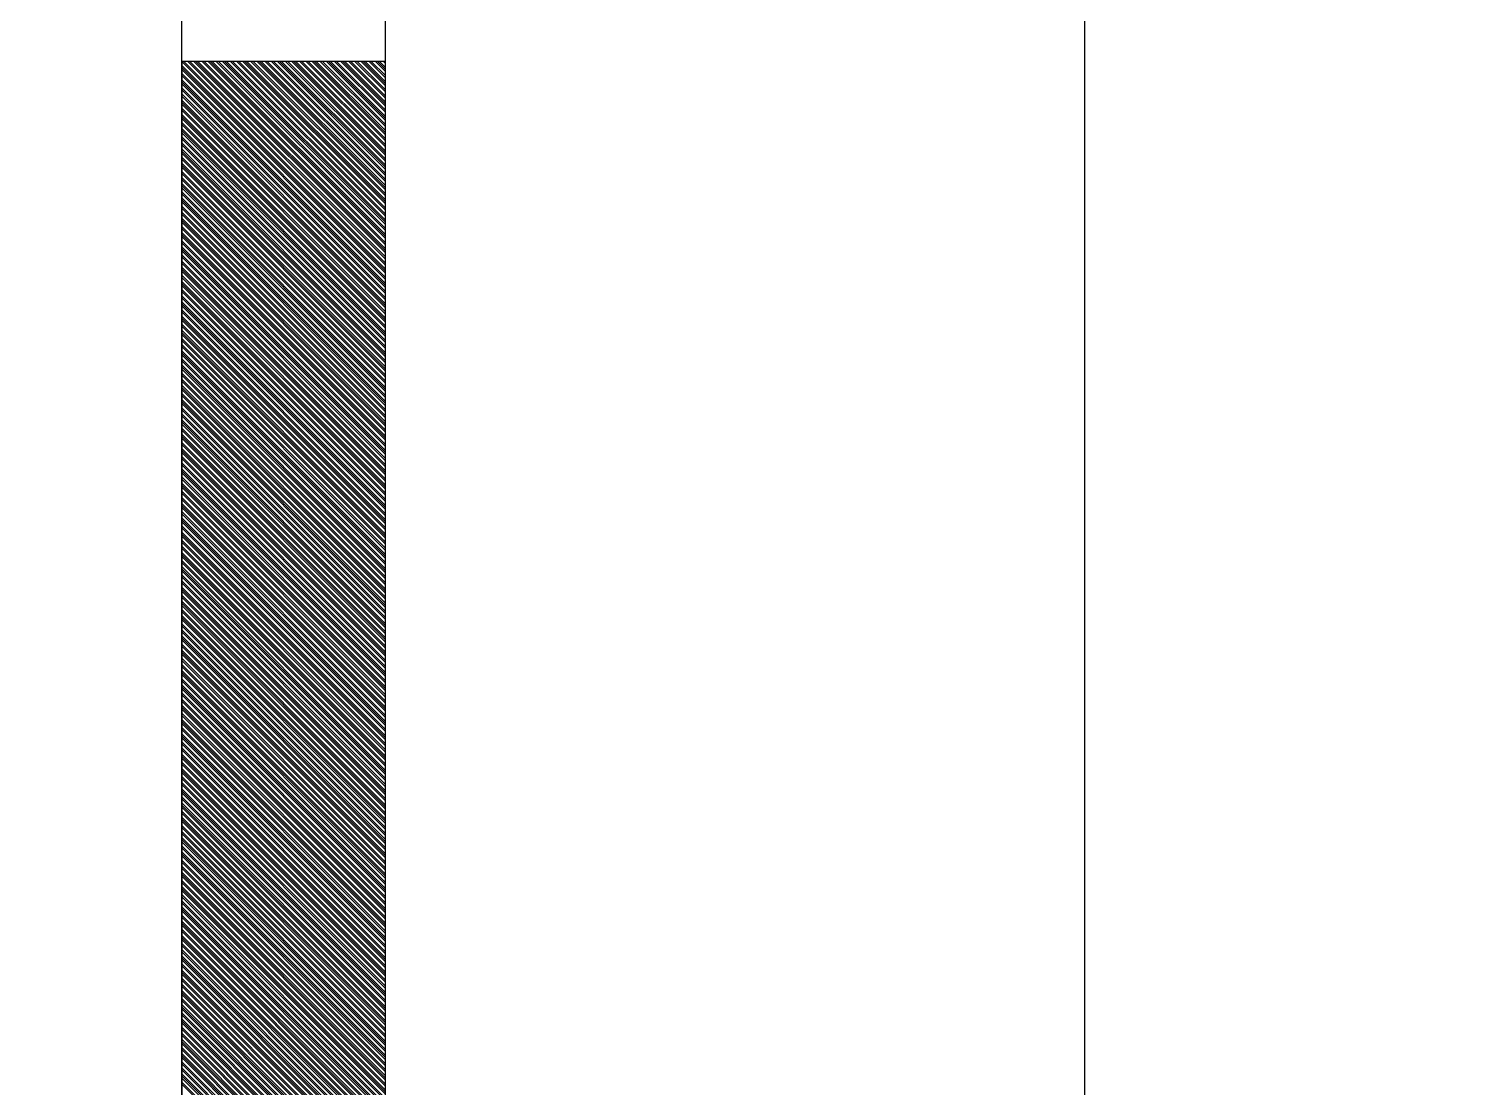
# Model space of a CAD drawing. Extents: x 747954 to 748544, y 4317181 to 4318208.
# Drawn here: x 748192.92 to 748199.99, y 4318135.97 to 4318141.17 of the extents above; entities that cross this region are included whole.
import ezdxf

# ---------------------------------------------------------------- set-up
doc = ezdxf.new("R2010")
doc.units = 0
doc.layers.get('0').update_dxf_attribs({"linetype": 'CONTINUOUS'})

msp = doc.modelspace()

# ---------------------------------------------------------------- linework, layer by layer
at = {"color": 0, "linetype": 'CONTINUOUS'}
for p, q in [((748193.67, 4318081.01), (748193.67, 4318181.01)), ((748193.67, 4318081.01), (748193.67, 4318181.01)), ((748194.67, 4318081.01), (748194.67, 4318181.01)), ((748194.67, 4318081.01), (748194.67, 4318181.01)), ((748194.67, 4318140.01), (748193.67, 4318141.01)), ((748194.67, 4318140.01), (748193.67, 4318141.01)), ((748194.67, 4318139.99), (748193.67, 4318140.99)), ((748194.67, 4318139.99), (748193.67, 4318140.99)), ((748194.67, 4318140.02), (748193.68, 4318141.01)), ((748194.67, 4318140.02), (748193.68, 4318141.01)), ((748194.67, 4318140.04), (748193.7, 4318141.01)), ((748194.67, 4318140.04), (748193.7, 4318141.01)), ((748194.67, 4318140.05), (748193.71, 4318141.01)), ((748194.67, 4318140.05), (748193.71, 4318141.01)), ((748194.67, 4318140.07), (748193.73, 4318141.01)), ((748194.67, 4318140.07), (748193.73, 4318141.01)), ((748194.67, 4318140.08), (748193.74, 4318141.01)), ((748194.67, 4318140.08), (748193.74, 4318141.01)), ((748194.67, 4318140.09), (748193.75, 4318141.01)), ((748194.67, 4318140.09), (748193.75, 4318141.01)), ((748194.67, 4318140.11), (748193.77, 4318141.01)), ((748194.67, 4318140.11), (748193.77, 4318141.01)), ((748194.67, 4318140.12), (748193.78, 4318141.01)), ((748194.67, 4318140.12), (748193.78, 4318141.01)), ((748194.67, 4318140.14), (748193.8, 4318141.01)), ((748194.67, 4318140.14), (748193.8, 4318141.01)), ((748194.67, 4318140.15), (748193.81, 4318141.01)), ((748194.67, 4318140.15), (748193.81, 4318141.01)), ((748194.67, 4318140.16), (748193.82, 4318141.01)), ((748194.67, 4318140.16), (748193.82, 4318141.01)), ((748194.67, 4318140.18), (748193.84, 4318141.01)), ((748194.67, 4318140.18), (748193.84, 4318141.01)), ((748194.67, 4318140.19), (748193.85, 4318141.01)), ((748194.67, 4318140.19), (748193.85, 4318141.01)), ((748194.67, 4318140.21), (748193.87, 4318141.01)), ((748194.67, 4318140.21), (748193.87, 4318141.01)), ((748194.67, 4318140.22), (748193.88, 4318141.01)), ((748194.67, 4318140.22), (748193.88, 4318141.01)), ((748194.67, 4318140.23), (748193.89, 4318141.01)), ((748194.67, 4318140.23), (748193.89, 4318141.01)), ((748194.67, 4318140.25), (748193.91, 4318141.01)), ((748194.67, 4318140.25), (748193.91, 4318141.01)), ((748194.67, 4318140.26), (748193.92, 4318141.01)), ((748194.67, 4318140.26), (748193.92, 4318141.01)), ((748194.67, 4318140.28), (748193.94, 4318141.01)), ((748194.67, 4318140.28), (748193.94, 4318141.01)), ((748194.67, 4318140.29), (748193.95, 4318141.01)), ((748194.67, 4318140.29), (748193.95, 4318141.01)), ((748194.67, 4318140.31), (748193.97, 4318141.01)), ((748194.67, 4318140.31), (748193.97, 4318141.01)), ((748194.67, 4318140.32), (748193.98, 4318141.01)), ((748194.67, 4318140.32), (748193.98, 4318141.01)), ((748194.67, 4318140.33), (748193.99, 4318141.01)), ((748194.67, 4318140.33), (748193.99, 4318141.01)), ((748194.67, 4318140.35), (748194.01, 4318141.01)), ((748194.67, 4318140.35), (748194.01, 4318141.01)), ((748194.67, 4318140.36), (748194.02, 4318141.01)), ((748194.67, 4318140.36), (748194.02, 4318141.01)), ((748194.67, 4318140.38), (748194.04, 4318141.01)), ((748194.67, 4318140.38), (748194.04, 4318141.01)), ((748194.67, 4318140.39), (748194.05, 4318141.01)), ((748194.67, 4318140.39), (748194.05, 4318141.01)), ((748194.67, 4318140.4), (748194.06, 4318141.01)), ((748194.67, 4318140.4), (748194.06, 4318141.01)), ((748194.67, 4318140.42), (748194.08, 4318141.01)), ((748194.67, 4318140.42), (748194.08, 4318141.01)), ((748194.67, 4318140.43), (748194.09, 4318141.01)), ((748194.67, 4318140.43), (748194.09, 4318141.01)), ((748194.67, 4318140.45), (748194.11, 4318141.01)), ((748194.67, 4318140.45), (748194.11, 4318141.01)), ((748194.67, 4318140.46), (748194.12, 4318141.01)), ((748194.67, 4318140.46), (748194.12, 4318141.01)), ((748194.67, 4318140.48), (748194.14, 4318141.01)), ((748194.67, 4318140.48), (748194.14, 4318141.01)), ((748194.67, 4318140.49), (748194.15, 4318141.01)), ((748194.67, 4318140.49), (748194.15, 4318141.01)), ((748194.67, 4318140.5), (748194.16, 4318141.01)), ((748194.67, 4318140.5), (748194.16, 4318141.01)), ((748194.67, 4318140.52), (748194.18, 4318141.01)), ((748194.67, 4318140.52), (748194.18, 4318141.01)), ((748194.67, 4318140.53), (748194.19, 4318141.01)), ((748194.67, 4318140.53), (748194.19, 4318141.01)), ((748194.67, 4318140.55), (748194.21, 4318141.01)), ((748194.67, 4318140.55), (748194.21, 4318141.01)), ((748194.67, 4318140.56), (748194.22, 4318141.01)), ((748194.67, 4318140.56), (748194.22, 4318141.01)), ((748194.67, 4318140.57), (748194.23, 4318141.01)), ((748194.67, 4318140.57), (748194.23, 4318141.01)), ((748194.67, 4318140.59), (748194.25, 4318141.01)), ((748194.67, 4318140.59), (748194.25, 4318141.01)), ((748194.67, 4318140.6), (748194.26, 4318141.01)), ((748194.67, 4318140.6), (748194.26, 4318141.01)), ((748194.67, 4318140.62), (748194.28, 4318141.01)), ((748194.67, 4318140.62), (748194.28, 4318141.01)), ((748194.67, 4318140.63), (748194.29, 4318141.01)), ((748194.67, 4318140.63), (748194.29, 4318141.01)), ((748194.67, 4318140.65), (748194.31, 4318141.01)), ((748194.67, 4318140.65), (748194.31, 4318141.01)), ((748194.67, 4318140.66), (748194.32, 4318141.01)), ((748194.67, 4318140.66), (748194.32, 4318141.01)), ((748194.67, 4318140.67), (748194.33, 4318141.01)), ((748194.67, 4318140.67), (748194.33, 4318141.01)), ((748194.67, 4318140.69), (748194.35, 4318141.01)), ((748194.67, 4318140.69), (748194.35, 4318141.01)), ((748194.67, 4318140.7), (748194.36, 4318141.01)), ((748194.67, 4318140.7), (748194.36, 4318141.01)), ((748194.67, 4318140.72), (748194.38, 4318141.01)), ((748194.67, 4318140.72), (748194.38, 4318141.01)), ((748194.67, 4318140.73), (748194.39, 4318141.01)), ((748194.67, 4318140.73), (748194.39, 4318141.01)), ((748194.67, 4318140.74), (748194.4, 4318141.01)), ((748194.67, 4318140.74), (748194.4, 4318141.01)), ((748194.67, 4318140.76), (748194.42, 4318141.01)), ((748194.67, 4318140.76), (748194.42, 4318141.01)), ((748194.67, 4318140.77), (748194.43, 4318141.01)), ((748194.67, 4318140.77), (748194.43, 4318141.01)), ((748194.67, 4318140.79), (748194.45, 4318141.01)), ((748194.67, 4318140.79), (748194.45, 4318141.01)), ((748194.67, 4318140.8), (748194.46, 4318141.01)), ((748194.67, 4318140.8), (748194.46, 4318141.01)), ((748194.67, 4318140.81), (748194.47, 4318141.01)), ((748194.67, 4318140.81), (748194.47, 4318141.01)), ((748194.67, 4318140.83), (748194.49, 4318141.01)), ((748194.67, 4318140.83), (748194.49, 4318141.01)), ((748194.67, 4318140.84), (748194.5, 4318141.01)), ((748194.67, 4318140.84), (748194.5, 4318141.01)), ((748194.67, 4318140.86), (748194.52, 4318141.01)), ((748194.67, 4318140.86), (748194.52, 4318141.01)), ((748194.67, 4318140.87), (748194.53, 4318141.01)), ((748194.67, 4318140.87), (748194.53, 4318141.01)), ((748194.67, 4318140.89), (748194.55, 4318141.01)), ((748194.67, 4318140.89), (748194.55, 4318141.01)), ((748194.67, 4318140.9), (748194.56, 4318141.01)), ((748194.67, 4318140.9), (748194.56, 4318141.01)), ((748194.67, 4318140.91), (748194.57, 4318141.01)), ((748194.67, 4318140.91), (748194.57, 4318141.01)), ((748194.67, 4318140.93), (748194.59, 4318141.01)), ((748194.67, 4318140.93), (748194.59, 4318141.01)), ((748194.67, 4318140.94), (748194.6, 4318141.01)), ((748194.67, 4318140.94), (748194.6, 4318141.01)), ((748194.67, 4318140.96), (748194.62, 4318141.01)), ((748194.67, 4318140.96), (748194.62, 4318141.01)), ((748194.67, 4318140.97), (748194.63, 4318141.01)), ((748194.67, 4318140.97), (748194.63, 4318141.01)), ((748194.67, 4318140.98), (748194.64, 4318141.01)), ((748194.67, 4318140.98), (748194.64, 4318141.01)), ((748194.67, 4318141), (748194.66, 4318141.01)), ((748194.67, 4318141), (748194.66, 4318141.01)), ((748194.67, 4318139.98), (748193.67, 4318140.98)), ((748194.67, 4318139.98), (748193.67, 4318140.98)), ((748194.67, 4318139.97), (748193.67, 4318140.97)), ((748194.67, 4318139.97), (748193.67, 4318140.97)), ((748194.67, 4318139.95), (748193.67, 4318140.95)), ((748194.67, 4318139.95), (748193.67, 4318140.95)), ((748194.67, 4318139.94), (748193.67, 4318140.94)), ((748194.67, 4318139.94), (748193.67, 4318140.94)), ((748194.67, 4318139.92), (748193.67, 4318140.92)), ((748194.67, 4318139.92), (748193.67, 4318140.92)), ((748194.67, 4318139.91), (748193.67, 4318140.91)), ((748194.67, 4318139.91), (748193.67, 4318140.91)), ((748194.67, 4318139.9), (748193.67, 4318140.9)), ((748194.67, 4318139.9), (748193.67, 4318140.9)), ((748194.67, 4318139.88), (748193.67, 4318140.88)), ((748194.67, 4318139.88), (748193.67, 4318140.88)), ((748194.67, 4318139.87), (748193.67, 4318140.87)), ((748194.67, 4318139.87), (748193.67, 4318140.87)), ((748194.67, 4318139.85), (748193.67, 4318140.85)), ((748194.67, 4318139.85), (748193.67, 4318140.85)), ((748194.67, 4318139.84), (748193.67, 4318140.84)), ((748194.67, 4318139.84), (748193.67, 4318140.84)), ((748194.67, 4318139.82), (748193.67, 4318140.82)), ((748194.67, 4318139.82), (748193.67, 4318140.82)), ((748194.67, 4318139.81), (748193.67, 4318140.81)), ((748194.67, 4318139.81), (748193.67, 4318140.81)), ((748194.67, 4318139.8), (748193.67, 4318140.8)), ((748194.67, 4318139.8), (748193.67, 4318140.8)), ((748194.67, 4318139.78), (748193.67, 4318140.78)), ((748194.67, 4318139.78), (748193.67, 4318140.78)), ((748194.67, 4318139.77), (748193.67, 4318140.77)), ((748194.67, 4318139.77), (748193.67, 4318140.77)), ((748194.67, 4318139.75), (748193.67, 4318140.75)), ((748194.67, 4318139.75), (748193.67, 4318140.75)), ((748194.67, 4318139.74), (748193.67, 4318140.74)), ((748194.67, 4318139.74), (748193.67, 4318140.74)), ((748194.67, 4318139.73), (748193.67, 4318140.73)), ((748194.67, 4318139.73), (748193.67, 4318140.73)), ((748194.67, 4318139.71), (748193.67, 4318140.71)), ((748194.67, 4318139.71), (748193.67, 4318140.71)), ((748194.67, 4318139.7), (748193.67, 4318140.7)), ((748194.67, 4318139.7), (748193.67, 4318140.7)), ((748194.67, 4318139.68), (748193.67, 4318140.68)), ((748194.67, 4318139.68), (748193.67, 4318140.68)), ((748194.67, 4318139.67), (748193.67, 4318140.67)), ((748194.67, 4318139.67), (748193.67, 4318140.67)), ((748194.67, 4318139.66), (748193.67, 4318140.66)), ((748194.67, 4318139.66), (748193.67, 4318140.66)), ((748194.67, 4318139.64), (748193.67, 4318140.64)), ((748194.67, 4318139.64), (748193.67, 4318140.64)), ((748194.67, 4318139.63), (748193.67, 4318140.63)), ((748194.67, 4318139.63), (748193.67, 4318140.63)), ((748194.67, 4318139.61), (748193.67, 4318140.61)), ((748194.67, 4318139.61), (748193.67, 4318140.61)), ((748194.67, 4318139.6), (748193.67, 4318140.6)), ((748194.67, 4318139.6), (748193.67, 4318140.6)), ((748194.67, 4318139.58), (748193.67, 4318140.58)), ((748194.67, 4318139.58), (748193.67, 4318140.58)), ((748194.67, 4318139.57), (748193.67, 4318140.57)), ((748194.67, 4318139.57), (748193.67, 4318140.57)), ((748194.67, 4318139.56), (748193.67, 4318140.56)), ((748194.67, 4318139.56), (748193.67, 4318140.56)), ((748194.67, 4318139.54), (748193.67, 4318140.54)), ((748194.67, 4318139.54), (748193.67, 4318140.54)), ((748194.67, 4318139.53), (748193.67, 4318140.53)), ((748194.67, 4318139.53), (748193.67, 4318140.53)), ((748194.67, 4318139.51), (748193.67, 4318140.51)), ((748194.67, 4318139.51), (748193.67, 4318140.51)), ((748194.67, 4318139.5), (748193.67, 4318140.5)), ((748194.67, 4318139.5), (748193.67, 4318140.5)), ((748194.67, 4318139.49), (748193.67, 4318140.49)), ((748194.67, 4318139.49), (748193.67, 4318140.49)), ((748194.67, 4318139.47), (748193.67, 4318140.47)), ((748194.67, 4318139.47), (748193.67, 4318140.47)), ((748194.67, 4318139.46), (748193.67, 4318140.46)), ((748194.67, 4318139.46), (748193.67, 4318140.46)), ((748194.67, 4318139.44), (748193.67, 4318140.44)), ((748194.67, 4318139.44), (748193.67, 4318140.44)), ((748194.67, 4318139.43), (748193.67, 4318140.43)), ((748194.67, 4318139.43), (748193.67, 4318140.43)), ((748194.67, 4318139.41), (748193.67, 4318140.41)), ((748194.67, 4318139.41), (748193.67, 4318140.41)), ((748194.67, 4318139.4), (748193.67, 4318140.4)), ((748194.67, 4318139.4), (748193.67, 4318140.4)), ((748194.67, 4318139.39), (748193.67, 4318140.39)), ((748194.67, 4318139.39), (748193.67, 4318140.39)), ((748194.67, 4318139.37), (748193.67, 4318140.37)), ((748194.67, 4318139.37), (748193.67, 4318140.37)), ((748194.67, 4318139.36), (748193.67, 4318140.36)), ((748194.67, 4318139.36), (748193.67, 4318140.36)), ((748194.67, 4318139.34), (748193.67, 4318140.34)), ((748194.67, 4318139.34), (748193.67, 4318140.34)), ((748194.67, 4318139.33), (748193.67, 4318140.33)), ((748194.67, 4318139.33), (748193.67, 4318140.33)), ((748194.67, 4318139.32), (748193.67, 4318140.32)), ((748194.67, 4318139.32), (748193.67, 4318140.32)), ((748194.67, 4318139.3), (748193.67, 4318140.3)), ((748194.67, 4318139.3), (748193.67, 4318140.3)), ((748194.67, 4318139.29), (748193.67, 4318140.29)), ((748194.67, 4318139.29), (748193.67, 4318140.29)), ((748194.67, 4318139.27), (748193.67, 4318140.27)), ((748194.67, 4318139.27), (748193.67, 4318140.27)), ((748194.67, 4318139.26), (748193.67, 4318140.26)), ((748194.67, 4318139.26), (748193.67, 4318140.26)), ((748194.67, 4318139.24), (748193.67, 4318140.24)), ((748194.67, 4318139.24), (748193.67, 4318140.24)), ((748194.67, 4318139.23), (748193.67, 4318140.23)), ((748194.67, 4318139.23), (748193.67, 4318140.23)), ((748194.67, 4318139.22), (748193.67, 4318140.22)), ((748194.67, 4318139.22), (748193.67, 4318140.22)), ((748194.67, 4318139.2), (748193.67, 4318140.2)), ((748194.67, 4318139.2), (748193.67, 4318140.2)), ((748194.67, 4318139.19), (748193.67, 4318140.19)), ((748194.67, 4318139.19), (748193.67, 4318140.19)), ((748194.67, 4318139.17), (748193.67, 4318140.17)), ((748194.67, 4318139.17), (748193.67, 4318140.17)), ((748194.67, 4318139.16), (748193.67, 4318140.16)), ((748194.67, 4318139.16), (748193.67, 4318140.16)), ((748194.67, 4318139.15), (748193.67, 4318140.15)), ((748194.67, 4318139.15), (748193.67, 4318140.15)), ((748194.67, 4318139.13), (748193.67, 4318140.13)), ((748194.67, 4318139.13), (748193.67, 4318140.13)), ((748194.67, 4318139.12), (748193.67, 4318140.12)), ((748194.67, 4318139.12), (748193.67, 4318140.12)), ((748194.67, 4318139.1), (748193.67, 4318140.1)), ((748194.67, 4318139.1), (748193.67, 4318140.1)), ((748194.67, 4318139.09), (748193.67, 4318140.09)), ((748194.67, 4318139.09), (748193.67, 4318140.09)), ((748194.67, 4318139.08), (748193.67, 4318140.08)), ((748194.67, 4318139.08), (748193.67, 4318140.08)), ((748194.67, 4318139.06), (748193.67, 4318140.06)), ((748194.67, 4318139.06), (748193.67, 4318140.06)), ((748194.67, 4318139.05), (748193.67, 4318140.05)), ((748194.67, 4318139.05), (748193.67, 4318140.05)), ((748194.67, 4318139.03), (748193.67, 4318140.03)), ((748194.67, 4318139.03), (748193.67, 4318140.03)), ((748194.67, 4318139.02), (748193.67, 4318140.02)), ((748194.67, 4318139.02), (748193.67, 4318140.02)), ((748194.67, 4318139), (748193.67, 4318140)), ((748194.67, 4318139), (748193.67, 4318140)), ((748194.67, 4318138.99), (748193.67, 4318139.99)), ((748194.67, 4318138.99), (748193.67, 4318139.99)), ((748194.67, 4318138.98), (748193.67, 4318139.98)), ((748194.67, 4318138.98), (748193.67, 4318139.98)), ((748194.67, 4318138.96), (748193.67, 4318139.96)), ((748194.67, 4318138.96), (748193.67, 4318139.96)), ((748194.67, 4318138.95), (748193.67, 4318139.95)), ((748194.67, 4318138.95), (748193.67, 4318139.95)), ((748194.67, 4318138.93), (748193.67, 4318139.93)), ((748194.67, 4318138.93), (748193.67, 4318139.93)), ((748194.67, 4318138.92), (748193.67, 4318139.92)), ((748194.67, 4318138.92), (748193.67, 4318139.92)), ((748194.67, 4318138.91), (748193.67, 4318139.91)), ((748194.67, 4318138.91), (748193.67, 4318139.91)), ((748194.67, 4318138.89), (748193.67, 4318139.89)), ((748194.67, 4318138.89), (748193.67, 4318139.89)), ((748194.67, 4318138.88), (748193.67, 4318139.88)), ((748194.67, 4318138.88), (748193.67, 4318139.88)), ((748194.67, 4318138.86), (748193.67, 4318139.86)), ((748194.67, 4318138.86), (748193.67, 4318139.86)), ((748194.67, 4318138.85), (748193.67, 4318139.85)), ((748194.67, 4318138.85), (748193.67, 4318139.85)), ((748194.67, 4318138.83), (748193.67, 4318139.83)), ((748194.67, 4318138.83), (748193.67, 4318139.83)), ((748194.67, 4318138.82), (748193.67, 4318139.82)), ((748194.67, 4318138.82), (748193.67, 4318139.82)), ((748194.67, 4318138.81), (748193.67, 4318139.81)), ((748194.67, 4318138.81), (748193.67, 4318139.81)), ((748194.67, 4318138.79), (748193.67, 4318139.79)), ((748194.67, 4318138.79), (748193.67, 4318139.79)), ((748194.67, 4318138.78), (748193.67, 4318139.78)), ((748194.67, 4318138.78), (748193.67, 4318139.78)), ((748194.67, 4318138.76), (748193.67, 4318139.76)), ((748194.67, 4318138.76), (748193.67, 4318139.76)), ((748194.67, 4318138.75), (748193.67, 4318139.75)), ((748194.67, 4318138.75), (748193.67, 4318139.75)), ((748194.67, 4318138.74), (748193.67, 4318139.74)), ((748194.67, 4318138.74), (748193.67, 4318139.74)), ((748194.67, 4318138.72), (748193.67, 4318139.72)), ((748194.67, 4318138.72), (748193.67, 4318139.72)), ((748194.67, 4318138.71), (748193.67, 4318139.71)), ((748194.67, 4318138.71), (748193.67, 4318139.71)), ((748194.67, 4318138.69), (748193.67, 4318139.69)), ((748194.67, 4318138.69), (748193.67, 4318139.69)), ((748194.67, 4318138.68), (748193.67, 4318139.68)), ((748194.67, 4318138.68), (748193.67, 4318139.68)), ((748194.67, 4318138.67), (748193.67, 4318139.67)), ((748194.67, 4318138.67), (748193.67, 4318139.67)), ((748194.67, 4318138.65), (748193.67, 4318139.65)), ((748194.67, 4318138.65), (748193.67, 4318139.65)), ((748194.67, 4318138.64), (748193.67, 4318139.64)), ((748194.67, 4318138.64), (748193.67, 4318139.64)), ((748194.67, 4318138.62), (748193.67, 4318139.62)), ((748194.67, 4318138.62), (748193.67, 4318139.62)), ((748194.67, 4318138.61), (748193.67, 4318139.61)), ((748194.67, 4318138.61), (748193.67, 4318139.61)), ((748194.67, 4318138.59), (748193.67, 4318139.59)), ((748194.67, 4318138.59), (748193.67, 4318139.59)), ((748194.67, 4318138.58), (748193.67, 4318139.58)), ((748194.67, 4318138.58), (748193.67, 4318139.58)), ((748194.67, 4318138.57), (748193.67, 4318139.57)), ((748194.67, 4318138.57), (748193.67, 4318139.57)), ((748194.67, 4318138.55), (748193.67, 4318139.55)), ((748194.67, 4318138.55), (748193.67, 4318139.55)), ((748194.67, 4318138.54), (748193.67, 4318139.54)), ((748194.67, 4318138.54), (748193.67, 4318139.54)), ((748194.67, 4318138.52), (748193.67, 4318139.52)), ((748194.67, 4318138.52), (748193.67, 4318139.52)), ((748194.67, 4318138.51), (748193.67, 4318139.51)), ((748194.67, 4318138.51), (748193.67, 4318139.51)), ((748194.67, 4318138.5), (748193.67, 4318139.5)), ((748194.67, 4318138.5), (748193.67, 4318139.5)), ((748194.67, 4318138.48), (748193.67, 4318139.48)), ((748194.67, 4318138.48), (748193.67, 4318139.48)), ((748194.67, 4318138.47), (748193.67, 4318139.47)), ((748194.67, 4318138.47), (748193.67, 4318139.47)), ((748194.67, 4318138.45), (748193.67, 4318139.45)), ((748194.67, 4318138.45), (748193.67, 4318139.45)), ((748194.67, 4318138.44), (748193.67, 4318139.44)), ((748194.67, 4318138.44), (748193.67, 4318139.44)), ((748194.67, 4318138.42), (748193.67, 4318139.42)), ((748194.67, 4318138.42), (748193.67, 4318139.42)), ((748194.67, 4318138.41), (748193.67, 4318139.41)), ((748194.67, 4318138.41), (748193.67, 4318139.41)), ((748194.67, 4318138.4), (748193.67, 4318139.4)), ((748194.67, 4318138.4), (748193.67, 4318139.4)), ((748194.67, 4318138.38), (748193.67, 4318139.38)), ((748194.67, 4318138.38), (748193.67, 4318139.38)), ((748194.67, 4318138.37), (748193.67, 4318139.37)), ((748194.67, 4318138.37), (748193.67, 4318139.37)), ((748194.67, 4318138.35), (748193.67, 4318139.35)), ((748194.67, 4318138.35), (748193.67, 4318139.35)), ((748194.67, 4318138.34), (748193.67, 4318139.34)), ((748194.67, 4318138.34), (748193.67, 4318139.34)), ((748194.67, 4318138.33), (748193.67, 4318139.33)), ((748194.67, 4318138.33), (748193.67, 4318139.33)), ((748194.67, 4318138.31), (748193.67, 4318139.31)), ((748194.67, 4318138.31), (748193.67, 4318139.31)), ((748194.67, 4318138.3), (748193.67, 4318139.3)), ((748194.67, 4318138.3), (748193.67, 4318139.3)), ((748194.67, 4318138.28), (748193.67, 4318139.28)), ((748194.67, 4318138.28), (748193.67, 4318139.28)), ((748194.67, 4318138.27), (748193.67, 4318139.27)), ((748194.67, 4318138.27), (748193.67, 4318139.27)), ((748194.67, 4318138.25), (748193.67, 4318139.25)), ((748194.67, 4318138.25), (748193.67, 4318139.25)), ((748194.67, 4318138.24), (748193.67, 4318139.24)), ((748194.67, 4318138.24), (748193.67, 4318139.24)), ((748194.67, 4318138.23), (748193.67, 4318139.23)), ((748194.67, 4318138.23), (748193.67, 4318139.23)), ((748194.67, 4318138.21), (748193.67, 4318139.21)), ((748194.67, 4318138.21), (748193.67, 4318139.21)), ((748194.67, 4318138.2), (748193.67, 4318139.2)), ((748194.67, 4318138.2), (748193.67, 4318139.2)), ((748194.67, 4318138.18), (748193.67, 4318139.18)), ((748194.67, 4318138.18), (748193.67, 4318139.18)), ((748194.67, 4318138.17), (748193.67, 4318139.17)), ((748194.67, 4318138.17), (748193.67, 4318139.17)), ((748194.67, 4318138.16), (748193.67, 4318139.16)), ((748194.67, 4318138.16), (748193.67, 4318139.16)), ((748194.67, 4318138.14), (748193.67, 4318139.14)), ((748194.67, 4318138.14), (748193.67, 4318139.14)), ((748194.67, 4318138.13), (748193.67, 4318139.13)), ((748194.67, 4318138.13), (748193.67, 4318139.13)), ((748194.67, 4318138.11), (748193.67, 4318139.11)), ((748194.67, 4318138.11), (748193.67, 4318139.11)), ((748194.67, 4318138.1), (748193.67, 4318139.1)), ((748194.67, 4318138.1), (748193.67, 4318139.1)), ((748194.67, 4318138.09), (748193.67, 4318139.09)), ((748194.67, 4318138.09), (748193.67, 4318139.09)), ((748194.67, 4318138.07), (748193.67, 4318139.07)), ((748194.67, 4318138.07), (748193.67, 4318139.07)), ((748194.67, 4318138.06), (748193.67, 4318139.06)), ((748194.67, 4318138.06), (748193.67, 4318139.06)), ((748194.67, 4318138.04), (748193.67, 4318139.04)), ((748194.67, 4318138.04), (748193.67, 4318139.04)), ((748194.67, 4318138.03), (748193.67, 4318139.03)), ((748194.67, 4318138.03), (748193.67, 4318139.03)), ((748194.67, 4318138.01), (748193.67, 4318139.01)), ((748194.67, 4318138.01), (748193.67, 4318139.01)), ((748194.67, 4318138), (748193.67, 4318139)), ((748194.67, 4318138), (748193.67, 4318139)), ((748194.67, 4318137.99), (748193.67, 4318138.99)), ((748194.67, 4318137.99), (748193.67, 4318138.99)), ((748194.67, 4318137.97), (748193.67, 4318138.97)), ((748194.67, 4318137.97), (748193.67, 4318138.97)), ((748194.67, 4318137.96), (748193.67, 4318138.96)), ((748194.67, 4318137.96), (748193.67, 4318138.96)), ((748194.67, 4318137.94), (748193.67, 4318138.94)), ((748194.67, 4318137.94), (748193.67, 4318138.94)), ((748194.67, 4318137.93), (748193.67, 4318138.93)), ((748194.67, 4318137.93), (748193.67, 4318138.93)), ((748194.67, 4318137.92), (748193.67, 4318138.92)), ((748194.67, 4318137.92), (748193.67, 4318138.92)), ((748194.67, 4318137.9), (748193.67, 4318138.9)), ((748194.67, 4318137.9), (748193.67, 4318138.9)), ((748194.67, 4318137.89), (748193.67, 4318138.89)), ((748194.67, 4318137.89), (748193.67, 4318138.89)), ((748194.67, 4318137.87), (748193.67, 4318138.87)), ((748194.67, 4318137.87), (748193.67, 4318138.87)), ((748194.67, 4318137.86), (748193.67, 4318138.86)), ((748194.67, 4318137.86), (748193.67, 4318138.86)), ((748194.67, 4318137.84), (748193.67, 4318138.84)), ((748194.67, 4318137.84), (748193.67, 4318138.84)), ((748194.67, 4318137.83), (748193.67, 4318138.83)), ((748194.67, 4318137.83), (748193.67, 4318138.83)), ((748194.67, 4318137.82), (748193.67, 4318138.82)), ((748194.67, 4318137.82), (748193.67, 4318138.82)), ((748194.67, 4318137.8), (748193.67, 4318138.8)), ((748194.67, 4318137.8), (748193.67, 4318138.8)), ((748194.67, 4318137.79), (748193.67, 4318138.79)), ((748194.67, 4318137.79), (748193.67, 4318138.79)), ((748194.67, 4318137.77), (748193.67, 4318138.77)), ((748194.67, 4318137.77), (748193.67, 4318138.77)), ((748194.67, 4318137.76), (748193.67, 4318138.76)), ((748194.67, 4318137.76), (748193.67, 4318138.76)), ((748194.67, 4318137.75), (748193.67, 4318138.75)), ((748194.67, 4318137.75), (748193.67, 4318138.75)), ((748194.67, 4318137.73), (748193.67, 4318138.73)), ((748194.67, 4318137.73), (748193.67, 4318138.73)), ((748194.67, 4318137.72), (748193.67, 4318138.72)), ((748194.67, 4318137.72), (748193.67, 4318138.72)), ((748194.67, 4318137.7), (748193.67, 4318138.7)), ((748194.67, 4318137.7), (748193.67, 4318138.7)), ((748194.67, 4318137.69), (748193.67, 4318138.69)), ((748194.67, 4318137.69), (748193.67, 4318138.69)), ((748194.67, 4318137.68), (748193.67, 4318138.68)), ((748194.67, 4318137.68), (748193.67, 4318138.68)), ((748194.67, 4318137.66), (748193.67, 4318138.66)), ((748194.67, 4318137.66), (748193.67, 4318138.66)), ((748194.67, 4318137.65), (748193.67, 4318138.65)), ((748194.67, 4318137.65), (748193.67, 4318138.65)), ((748194.67, 4318137.63), (748193.67, 4318138.63)), ((748194.67, 4318137.63), (748193.67, 4318138.63)), ((748194.67, 4318137.62), (748193.67, 4318138.62)), ((748194.67, 4318137.62), (748193.67, 4318138.62)), ((748194.67, 4318137.6), (748193.67, 4318138.6)), ((748194.67, 4318137.6), (748193.67, 4318138.6)), ((748194.67, 4318137.59), (748193.67, 4318138.59)), ((748194.67, 4318137.59), (748193.67, 4318138.59)), ((748194.67, 4318137.58), (748193.67, 4318138.58)), ((748194.67, 4318137.58), (748193.67, 4318138.58)), ((748194.67, 4318137.56), (748193.67, 4318138.56)), ((748194.67, 4318137.56), (748193.67, 4318138.56)), ((748194.67, 4318137.55), (748193.67, 4318138.55)), ((748194.67, 4318137.55), (748193.67, 4318138.55)), ((748194.67, 4318137.53), (748193.67, 4318138.53)), ((748194.67, 4318137.53), (748193.67, 4318138.53)), ((748194.67, 4318137.52), (748193.67, 4318138.52)), ((748194.67, 4318137.52), (748193.67, 4318138.52)), ((748194.67, 4318137.51), (748193.67, 4318138.51)), ((748194.67, 4318137.51), (748193.67, 4318138.51)), ((748194.67, 4318137.49), (748193.67, 4318138.49)), ((748194.67, 4318137.49), (748193.67, 4318138.49)), ((748194.67, 4318137.48), (748193.67, 4318138.48)), ((748194.67, 4318137.48), (748193.67, 4318138.48)), ((748194.67, 4318137.46), (748193.67, 4318138.46)), ((748194.67, 4318137.46), (748193.67, 4318138.46)), ((748194.67, 4318137.45), (748193.67, 4318138.45)), ((748194.67, 4318137.45), (748193.67, 4318138.45)), ((748194.67, 4318137.43), (748193.67, 4318138.43)), ((748194.67, 4318137.43), (748193.67, 4318138.43)), ((748194.67, 4318137.42), (748193.67, 4318138.42)), ((748194.67, 4318137.42), (748193.67, 4318138.42)), ((748194.67, 4318137.41), (748193.67, 4318138.41)), ((748194.67, 4318137.41), (748193.67, 4318138.41)), ((748194.67, 4318137.39), (748193.67, 4318138.39)), ((748194.67, 4318137.39), (748193.67, 4318138.39)), ((748194.67, 4318137.38), (748193.67, 4318138.38)), ((748194.67, 4318137.38), (748193.67, 4318138.38)), ((748194.67, 4318137.36), (748193.67, 4318138.36)), ((748194.67, 4318137.36), (748193.67, 4318138.36)), ((748194.67, 4318137.35), (748193.67, 4318138.35)), ((748194.67, 4318137.35), (748193.67, 4318138.35)), ((748194.67, 4318137.34), (748193.67, 4318138.34)), ((748194.67, 4318137.34), (748193.67, 4318138.34)), ((748194.67, 4318137.32), (748193.67, 4318138.32)), ((748194.67, 4318137.32), (748193.67, 4318138.32)), ((748194.67, 4318137.31), (748193.67, 4318138.31)), ((748194.67, 4318137.31), (748193.67, 4318138.31)), ((748194.67, 4318137.29), (748193.67, 4318138.29)), ((748194.67, 4318137.29), (748193.67, 4318138.29)), ((748194.67, 4318137.28), (748193.67, 4318138.28)), ((748194.67, 4318137.28), (748193.67, 4318138.28)), ((748194.67, 4318137.27), (748193.67, 4318138.27)), ((748194.67, 4318137.27), (748193.67, 4318138.27)), ((748194.67, 4318137.25), (748193.67, 4318138.25)), ((748194.67, 4318137.25), (748193.67, 4318138.25)), ((748194.67, 4318137.24), (748193.67, 4318138.24)), ((748194.67, 4318137.24), (748193.67, 4318138.24)), ((748194.67, 4318137.22), (748193.67, 4318138.22)), ((748194.67, 4318137.22), (748193.67, 4318138.22)), ((748194.67, 4318137.21), (748193.67, 4318138.21)), ((748194.67, 4318137.21), (748193.67, 4318138.21)), ((748194.67, 4318137.19), (748193.67, 4318138.19)), ((748194.67, 4318137.19), (748193.67, 4318138.19)), ((748194.67, 4318137.18), (748193.67, 4318138.18)), ((748194.67, 4318137.18), (748193.67, 4318138.18)), ((748194.67, 4318137.17), (748193.67, 4318138.17)), ((748194.67, 4318137.17), (748193.67, 4318138.17)), ((748194.67, 4318137.15), (748193.67, 4318138.15)), ((748194.67, 4318137.15), (748193.67, 4318138.15)), ((748194.67, 4318137.14), (748193.67, 4318138.14)), ((748194.67, 4318137.14), (748193.67, 4318138.14)), ((748194.67, 4318137.12), (748193.67, 4318138.12)), ((748194.67, 4318137.12), (748193.67, 4318138.12)), ((748194.67, 4318137.11), (748193.67, 4318138.11)), ((748194.67, 4318137.11), (748193.67, 4318138.11)), ((748194.67, 4318137.1), (748193.67, 4318138.1)), ((748194.67, 4318137.1), (748193.67, 4318138.1)), ((748194.67, 4318137.08), (748193.67, 4318138.08)), ((748194.67, 4318137.08), (748193.67, 4318138.08)), ((748194.67, 4318137.07), (748193.67, 4318138.07)), ((748194.67, 4318137.07), (748193.67, 4318138.07)), ((748194.67, 4318137.05), (748193.67, 4318138.05)), ((748194.67, 4318137.05), (748193.67, 4318138.05)), ((748194.67, 4318137.04), (748193.67, 4318138.04)), ((748194.67, 4318137.04), (748193.67, 4318138.04)), ((748194.67, 4318137.02), (748193.67, 4318138.02)), ((748194.67, 4318137.02), (748193.67, 4318138.02)), ((748194.67, 4318137.01), (748193.67, 4318138.01)), ((748194.67, 4318137.01), (748193.67, 4318138.01)), ((748194.67, 4318137), (748193.67, 4318138)), ((748194.67, 4318137), (748193.67, 4318138)), ((748194.67, 4318136.98), (748193.67, 4318137.98)), ((748194.67, 4318136.98), (748193.67, 4318137.98)), ((748194.67, 4318136.97), (748193.67, 4318137.97)), ((748194.67, 4318136.97), (748193.67, 4318137.97)), ((748194.67, 4318136.95), (748193.67, 4318137.95)), ((748194.67, 4318136.95), (748193.67, 4318137.95)), ((748194.67, 4318136.94), (748193.67, 4318137.94)), ((748194.67, 4318136.94), (748193.67, 4318137.94)), ((748194.67, 4318136.93), (748193.67, 4318137.93)), ((748194.67, 4318136.93), (748193.67, 4318137.93)), ((748194.67, 4318136.91), (748193.67, 4318137.91)), ((748194.67, 4318136.91), (748193.67, 4318137.91)), ((748194.67, 4318136.9), (748193.67, 4318137.9)), ((748194.67, 4318136.9), (748193.67, 4318137.9)), ((748194.67, 4318136.88), (748193.67, 4318137.88)), ((748194.67, 4318136.88), (748193.67, 4318137.88)), ((748194.67, 4318136.87), (748193.67, 4318137.87)), ((748194.67, 4318136.87), (748193.67, 4318137.87)), ((748194.67, 4318136.85), (748193.67, 4318137.85)), ((748194.67, 4318136.85), (748193.67, 4318137.85)), ((748194.67, 4318136.84), (748193.67, 4318137.84)), ((748194.67, 4318136.84), (748193.67, 4318137.84)), ((748194.67, 4318136.83), (748193.67, 4318137.83)), ((748194.67, 4318136.83), (748193.67, 4318137.83)), ((748194.67, 4318136.81), (748193.67, 4318137.81)), ((748194.67, 4318136.81), (748193.67, 4318137.81)), ((748194.67, 4318136.8), (748193.67, 4318137.8)), ((748194.67, 4318136.8), (748193.67, 4318137.8)), ((748194.67, 4318136.78), (748193.67, 4318137.78)), ((748194.67, 4318136.78), (748193.67, 4318137.78)), ((748194.67, 4318136.77), (748193.67, 4318137.77)), ((748194.67, 4318136.77), (748193.67, 4318137.77)), ((748194.67, 4318136.76), (748193.67, 4318137.76)), ((748194.67, 4318136.76), (748193.67, 4318137.76)), ((748194.67, 4318136.74), (748193.67, 4318137.74)), ((748194.67, 4318136.74), (748193.67, 4318137.74)), ((748194.67, 4318136.73), (748193.67, 4318137.73)), ((748194.67, 4318136.73), (748193.67, 4318137.73)), ((748194.67, 4318136.71), (748193.67, 4318137.71)), ((748194.67, 4318136.71), (748193.67, 4318137.71)), ((748194.67, 4318136.7), (748193.67, 4318137.7)), ((748194.67, 4318136.7), (748193.67, 4318137.7)), ((748194.67, 4318136.69), (748193.67, 4318137.69)), ((748194.67, 4318136.69), (748193.67, 4318137.69)), ((748194.67, 4318136.67), (748193.67, 4318137.67)), ((748194.67, 4318136.67), (748193.67, 4318137.67)), ((748194.67, 4318136.66), (748193.67, 4318137.66)), ((748194.67, 4318136.66), (748193.67, 4318137.66)), ((748194.67, 4318136.64), (748193.67, 4318137.64)), ((748194.67, 4318136.64), (748193.67, 4318137.64)), ((748194.67, 4318136.63), (748193.67, 4318137.63)), ((748194.67, 4318136.63), (748193.67, 4318137.63)), ((748194.67, 4318136.61), (748193.67, 4318137.61)), ((748194.67, 4318136.61), (748193.67, 4318137.61)), ((748194.67, 4318136.6), (748193.67, 4318137.6)), ((748194.67, 4318136.6), (748193.67, 4318137.6)), ((748194.67, 4318136.59), (748193.67, 4318137.59)), ((748194.67, 4318136.59), (748193.67, 4318137.59)), ((748194.67, 4318136.57), (748193.67, 4318137.57)), ((748194.67, 4318136.57), (748193.67, 4318137.57)), ((748194.67, 4318136.56), (748193.67, 4318137.56)), ((748194.67, 4318136.56), (748193.67, 4318137.56)), ((748194.67, 4318136.54), (748193.67, 4318137.54)), ((748194.67, 4318136.54), (748193.67, 4318137.54)), ((748194.67, 4318136.53), (748193.67, 4318137.53)), ((748194.67, 4318136.53), (748193.67, 4318137.53)), ((748194.67, 4318136.52), (748193.67, 4318137.52)), ((748194.67, 4318136.52), (748193.67, 4318137.52)), ((748194.67, 4318136.5), (748193.67, 4318137.5)), ((748194.67, 4318136.5), (748193.67, 4318137.5)), ((748194.67, 4318136.49), (748193.67, 4318137.49)), ((748194.67, 4318136.49), (748193.67, 4318137.49)), ((748194.67, 4318136.47), (748193.67, 4318137.47)), ((748194.67, 4318136.47), (748193.67, 4318137.47)), ((748194.67, 4318136.46), (748193.67, 4318137.46)), ((748194.67, 4318136.46), (748193.67, 4318137.46)), ((748194.67, 4318136.44), (748193.67, 4318137.44)), ((748194.67, 4318136.44), (748193.67, 4318137.44)), ((748194.67, 4318136.43), (748193.67, 4318137.43)), ((748194.67, 4318136.43), (748193.67, 4318137.43)), ((748194.67, 4318136.42), (748193.67, 4318137.42)), ((748194.67, 4318136.42), (748193.67, 4318137.42)), ((748194.67, 4318136.4), (748193.67, 4318137.4)), ((748194.67, 4318136.4), (748193.67, 4318137.4)), ((748194.67, 4318136.39), (748193.67, 4318137.39)), ((748194.67, 4318136.39), (748193.67, 4318137.39)), ((748194.67, 4318136.37), (748193.67, 4318137.37)), ((748194.67, 4318136.37), (748193.67, 4318137.37)), ((748194.67, 4318136.36), (748193.67, 4318137.36)), ((748194.67, 4318136.36), (748193.67, 4318137.36)), ((748194.67, 4318136.35), (748193.67, 4318137.35)), ((748194.67, 4318136.35), (748193.67, 4318137.35)), ((748194.67, 4318136.33), (748193.67, 4318137.33)), ((748194.67, 4318136.33), (748193.67, 4318137.33)), ((748194.67, 4318136.32), (748193.67, 4318137.32)), ((748194.67, 4318136.32), (748193.67, 4318137.32)), ((748194.67, 4318136.3), (748193.67, 4318137.3)), ((748194.67, 4318136.3), (748193.67, 4318137.3)), ((748194.67, 4318136.29), (748193.67, 4318137.29)), ((748194.67, 4318136.29), (748193.67, 4318137.29)), ((748194.67, 4318136.28), (748193.67, 4318137.28)), ((748194.67, 4318136.28), (748193.67, 4318137.28)), ((748194.67, 4318136.26), (748193.67, 4318137.26)), ((748194.67, 4318136.26), (748193.67, 4318137.26)), ((748194.67, 4318136.25), (748193.67, 4318137.25)), ((748194.67, 4318136.25), (748193.67, 4318137.25)), ((748194.67, 4318136.23), (748193.67, 4318137.23)), ((748194.67, 4318136.23), (748193.67, 4318137.23)), ((748194.67, 4318136.22), (748193.67, 4318137.22)), ((748194.67, 4318136.22), (748193.67, 4318137.22)), ((748194.67, 4318136.2), (748193.67, 4318137.2)), ((748194.67, 4318136.2), (748193.67, 4318137.2)), ((748194.67, 4318136.19), (748193.67, 4318137.19)), ((748194.67, 4318136.19), (748193.67, 4318137.19)), ((748194.67, 4318136.18), (748193.67, 4318137.18)), ((748194.67, 4318136.18), (748193.67, 4318137.18)), ((748194.67, 4318136.16), (748193.67, 4318137.16)), ((748194.67, 4318136.16), (748193.67, 4318137.16)), ((748194.67, 4318136.15), (748193.67, 4318137.15)), ((748194.67, 4318136.15), (748193.67, 4318137.15)), ((748194.67, 4318136.13), (748193.67, 4318137.13)), ((748194.67, 4318136.13), (748193.67, 4318137.13)), ((748194.67, 4318136.12), (748193.67, 4318137.12)), ((748194.67, 4318136.12), (748193.67, 4318137.12)), ((748194.67, 4318136.11), (748193.67, 4318137.11)), ((748194.67, 4318136.11), (748193.67, 4318137.11)), ((748194.67, 4318136.09), (748193.67, 4318137.09)), ((748194.67, 4318136.09), (748193.67, 4318137.09)), ((748194.67, 4318136.08), (748193.67, 4318137.08)), ((748194.67, 4318136.08), (748193.67, 4318137.08)), ((748194.67, 4318136.06), (748193.67, 4318137.06)), ((748194.67, 4318136.06), (748193.67, 4318137.06)), ((748194.67, 4318136.05), (748193.67, 4318137.05)), ((748194.67, 4318136.05), (748193.67, 4318137.05)), ((748194.67, 4318136.03), (748193.67, 4318137.03)), ((748194.67, 4318136.03), (748193.67, 4318137.03)), ((748194.67, 4318136.02), (748193.67, 4318137.02)), ((748194.67, 4318136.02), (748193.67, 4318137.02)), ((748194.67, 4318136.01), (748193.67, 4318137.01)), ((748194.67, 4318136.01), (748193.67, 4318137.01)), ((748194.67, 4318135.99), (748193.67, 4318136.99)), ((748194.67, 4318135.99), (748193.67, 4318136.99)), ((748194.67, 4318135.98), (748193.67, 4318136.98)), ((748194.67, 4318135.98), (748193.67, 4318136.98)), ((748194.67, 4318135.96), (748193.67, 4318136.96)), ((748194.67, 4318135.96), (748193.67, 4318136.96)), ((748194.67, 4318135.95), (748193.67, 4318136.95)), ((748194.67, 4318135.95), (748193.67, 4318136.95)), ((748194.67, 4318135.94), (748193.67, 4318136.94)), ((748194.67, 4318135.94), (748193.67, 4318136.94)), ((748194.67, 4318135.92), (748193.67, 4318136.92)), ((748194.67, 4318135.92), (748193.67, 4318136.92)), ((748194.67, 4318135.91), (748193.67, 4318136.91)), ((748194.67, 4318135.91), (748193.67, 4318136.91)), ((748194.67, 4318135.89), (748193.67, 4318136.89)), ((748194.67, 4318135.89), (748193.67, 4318136.89)), ((748194.67, 4318135.88), (748193.67, 4318136.88)), ((748194.67, 4318135.88), (748193.67, 4318136.88)), ((748194.67, 4318135.86), (748193.67, 4318136.86)), ((748194.67, 4318135.86), (748193.67, 4318136.86)), ((748194.67, 4318135.85), (748193.67, 4318136.85)), ((748194.67, 4318135.85), (748193.67, 4318136.85)), ((748194.67, 4318135.84), (748193.67, 4318136.84)), ((748194.67, 4318135.84), (748193.67, 4318136.84)), ((748194.67, 4318135.82), (748193.67, 4318136.82)), ((748194.67, 4318135.82), (748193.67, 4318136.82)), ((748194.67, 4318135.81), (748193.67, 4318136.81)), ((748194.67, 4318135.81), (748193.67, 4318136.81)), ((748194.67, 4318135.79), (748193.67, 4318136.79)), ((748194.67, 4318135.79), (748193.67, 4318136.79)), ((748194.67, 4318135.78), (748193.67, 4318136.78)), ((748194.67, 4318135.78), (748193.67, 4318136.78)), ((748194.67, 4318135.77), (748193.67, 4318136.77)), ((748194.67, 4318135.77), (748193.67, 4318136.77)), ((748194.67, 4318135.75), (748193.67, 4318136.75)), ((748194.67, 4318135.75), (748193.67, 4318136.75)), ((748194.67, 4318135.74), (748193.67, 4318136.74)), ((748194.67, 4318135.74), (748193.67, 4318136.74)), ((748194.67, 4318135.72), (748193.67, 4318136.72)), ((748194.67, 4318135.72), (748193.67, 4318136.72)), ((748194.67, 4318135.71), (748193.67, 4318136.71)), ((748194.67, 4318135.71), (748193.67, 4318136.71)), ((748194.67, 4318135.7), (748193.67, 4318136.7)), ((748194.67, 4318135.7), (748193.67, 4318136.7)), ((748194.67, 4318135.68), (748193.67, 4318136.68)), ((748194.67, 4318135.68), (748193.67, 4318136.68)), ((748194.67, 4318135.67), (748193.67, 4318136.67)), ((748194.67, 4318135.67), (748193.67, 4318136.67)), ((748194.67, 4318135.65), (748193.67, 4318136.65)), ((748194.67, 4318135.65), (748193.67, 4318136.65)), ((748194.67, 4318135.64), (748193.67, 4318136.64)), ((748194.67, 4318135.64), (748193.67, 4318136.64)), ((748194.67, 4318135.62), (748193.67, 4318136.62)), ((748194.67, 4318135.62), (748193.67, 4318136.62)), ((748194.67, 4318135.61), (748193.67, 4318136.61)), ((748194.67, 4318135.61), (748193.67, 4318136.61)), ((748194.67, 4318135.6), (748193.67, 4318136.6)), ((748194.67, 4318135.6), (748193.67, 4318136.6)), ((748194.67, 4318135.58), (748193.67, 4318136.58)), ((748194.67, 4318135.58), (748193.67, 4318136.58)), ((748194.67, 4318135.57), (748193.67, 4318136.57)), ((748194.67, 4318135.57), (748193.67, 4318136.57)), ((748194.67, 4318135.55), (748193.67, 4318136.55)), ((748194.67, 4318135.55), (748193.67, 4318136.55)), ((748194.67, 4318135.54), (748193.67, 4318136.54)), ((748194.67, 4318135.54), (748193.67, 4318136.54)), ((748194.67, 4318135.53), (748193.67, 4318136.53)), ((748194.67, 4318135.53), (748193.67, 4318136.53)), ((748194.67, 4318135.51), (748193.67, 4318136.51)), ((748194.67, 4318135.51), (748193.67, 4318136.51)), ((748194.67, 4318135.5), (748193.67, 4318136.5)), ((748194.67, 4318135.5), (748193.67, 4318136.5)), ((748194.67, 4318135.48), (748193.67, 4318136.48)), ((748194.67, 4318135.48), (748193.67, 4318136.48)), ((748194.67, 4318135.47), (748193.67, 4318136.47)), ((748194.67, 4318135.47), (748193.67, 4318136.47)), ((748194.67, 4318135.45), (748193.67, 4318136.45)), ((748194.67, 4318135.45), (748193.67, 4318136.45)), ((748194.67, 4318135.44), (748193.67, 4318136.44)), ((748194.67, 4318135.44), (748193.67, 4318136.44)), ((748194.67, 4318135.43), (748193.67, 4318136.43)), ((748194.67, 4318135.43), (748193.67, 4318136.43)), ((748194.67, 4318135.41), (748193.67, 4318136.41)), ((748194.67, 4318135.41), (748193.67, 4318136.41)), ((748194.67, 4318135.4), (748193.67, 4318136.4)), ((748194.67, 4318135.4), (748193.67, 4318136.4)), ((748194.67, 4318135.38), (748193.67, 4318136.38)), ((748194.67, 4318135.38), (748193.67, 4318136.38)), ((748194.67, 4318135.37), (748193.67, 4318136.37)), ((748194.67, 4318135.37), (748193.67, 4318136.37)), ((748194.67, 4318135.36), (748193.67, 4318136.36)), ((748194.67, 4318135.36), (748193.67, 4318136.36)), ((748194.67, 4318135.34), (748193.67, 4318136.34)), ((748194.67, 4318135.34), (748193.67, 4318136.34)), ((748194.67, 4318135.33), (748193.67, 4318136.33)), ((748194.67, 4318135.33), (748193.67, 4318136.33)), ((748194.67, 4318135.31), (748193.67, 4318136.31)), ((748194.67, 4318135.31), (748193.67, 4318136.31)), ((748194.67, 4318135.3), (748193.67, 4318136.3)), ((748194.67, 4318135.3), (748193.67, 4318136.3)), ((748194.67, 4318135.29), (748193.67, 4318136.29)), ((748194.67, 4318135.29), (748193.67, 4318136.29)), ((748194.67, 4318135.27), (748193.67, 4318136.27)), ((748194.67, 4318135.27), (748193.67, 4318136.27)), ((748194.67, 4318135.26), (748193.67, 4318136.26)), ((748194.67, 4318135.26), (748193.67, 4318136.26)), ((748194.67, 4318135.24), (748193.67, 4318136.24)), ((748194.67, 4318135.24), (748193.67, 4318136.24)), ((748194.67, 4318135.23), (748193.67, 4318136.23)), ((748194.67, 4318135.23), (748193.67, 4318136.23)), ((748194.67, 4318135.21), (748193.67, 4318136.21)), ((748194.67, 4318135.21), (748193.67, 4318136.21)), ((748194.67, 4318135.2), (748193.67, 4318136.2)), ((748194.67, 4318135.2), (748193.67, 4318136.2)), ((748194.67, 4318135.19), (748193.67, 4318136.19)), ((748194.67, 4318135.19), (748193.67, 4318136.19)), ((748194.67, 4318135.17), (748193.67, 4318136.17)), ((748194.67, 4318135.17), (748193.67, 4318136.17)), ((748194.67, 4318135.16), (748193.67, 4318136.16)), ((748194.67, 4318135.16), (748193.67, 4318136.16)), ((748194.67, 4318135.14), (748193.67, 4318136.14)), ((748194.67, 4318135.14), (748193.67, 4318136.14)), ((748194.67, 4318135.13), (748193.67, 4318136.13)), ((748194.67, 4318135.13), (748193.67, 4318136.13)), ((748194.67, 4318135.12), (748193.67, 4318136.12)), ((748194.67, 4318135.12), (748193.67, 4318136.12)), ((748194.67, 4318135.1), (748193.67, 4318136.1)), ((748194.67, 4318135.1), (748193.67, 4318136.1)), ((748194.67, 4318135.09), (748193.67, 4318136.09)), ((748194.67, 4318135.09), (748193.67, 4318136.09)), ((748194.67, 4318135.07), (748193.67, 4318136.07)), ((748194.67, 4318135.07), (748193.67, 4318136.07)), ((748194.67, 4318135.06), (748193.67, 4318136.06)), ((748194.67, 4318135.06), (748193.67, 4318136.06)), ((748194.67, 4318135.04), (748193.67, 4318136.04)), ((748194.67, 4318135.04), (748193.67, 4318136.04)), ((748194.67, 4318135.03), (748193.67, 4318136.03)), ((748194.67, 4318135.03), (748193.67, 4318136.03)), ((748194.67, 4318135.02), (748193.67, 4318136.02)), ((748194.67, 4318135.02), (748193.67, 4318136.02)), ((748194.67, 4318135), (748193.67, 4318136)), ((748194.67, 4318135), (748193.67, 4318136)), ((748194.67, 4318134.99), (748193.67, 4318135.99)), ((748194.67, 4318134.99), (748193.67, 4318135.99))]:
    msp.add_line(p, q, dxfattribs=at)
msp.add_lwpolyline([(748194.67, 4318131.01), (748194.67, 4318141.01), (748193.67, 4318141.01), (748193.67, 4318131.01)], close=True, dxfattribs=at)
msp.add_lwpolyline([(748194.67, 4318131.01), (748194.67, 4318141.01), (748193.67, 4318141.01), (748193.67, 4318131.01)], close=True, dxfattribs=at)

# ---------------------------------------------------------------- meshes
mesh = msp.add_polyface(dxfattribs=at)
corners = [(747954.5, 4317181), (747954.5, 4317181), (747954.5, 4317371.9618), (748262.5, 4317181), (747954.5, 4317546.4935), (748544, 4317181), (747954.5, 4318207.5), (748544, 4317842.0065), (748544, 4318207.5)]
mesh.append_faces([[corners[k] for k in face] for face in [(0, 1, 3, 2), (2, 3, 5, 4), (4, 5, 7, 6), (6, 7, 8, 8)]], dxfattribs={"vtx0": -1, "vtx2": -1, "color": 0})
mesh = msp.add_polyface(dxfattribs=at)
corners = [(747964.5, 4318021), (747964.5, 4318021), (747964.5, 4318195.2713), (748245.58, 4318021), (747964.5, 4318201.5), (748245.58, 4318027.2287), (748245.58, 4318201.5)]
mesh.append_faces([[corners[k] for k in face] for face in [(0, 1, 3, 2), (2, 3, 5, 4), (4, 5, 6, 6)]], dxfattribs={"vtx0": -1, "vtx2": -1, "color": 0})
mesh = msp.add_polyface(dxfattribs=at)
corners = [(748188.23, 4318028.19), (748188.23, 4318028.19), (748188.23, 4318034.3095), (748198.1, 4318028.19), (748188.23, 4318194.66), (748198.1, 4318188.5405), (748198.1, 4318194.66)]
mesh.append_faces([[corners[k] for k in face] for face in [(0, 1, 3, 2), (2, 3, 5, 4), (4, 5, 6, 6)]], dxfattribs={"vtx0": -1, "vtx2": -1, "color": 0})

doc.saveas('drawing.dxf')
